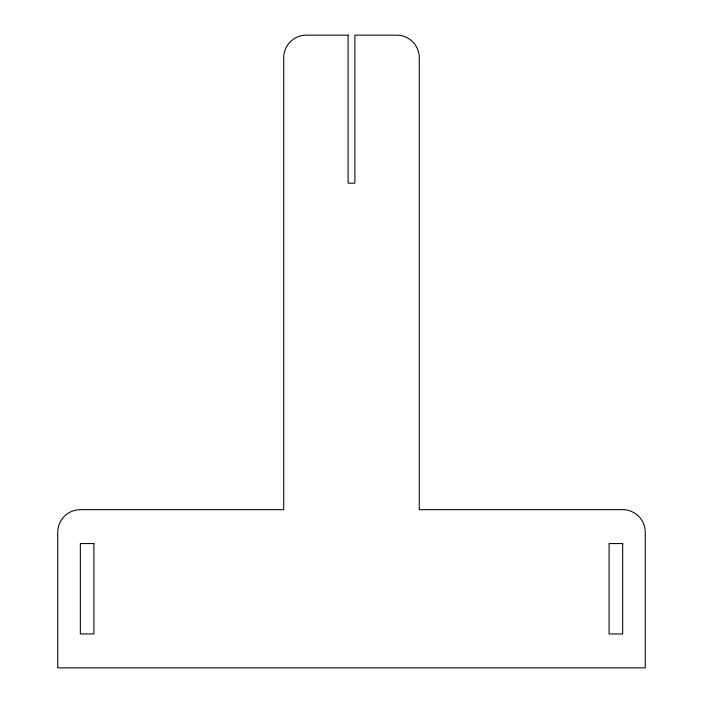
<?xml version="1.0" encoding="UTF-8"?>
<svg xmlns="http://www.w3.org/2000/svg" width="703" height="703" viewBox="0 0 703 703"><rect width="100%" height="100%" fill="white"/><g stroke="black" fill="none" stroke-linecap="round" stroke-linejoin="round"><path stroke-width="1.05" d="M348.108 35.15L306.306 35.15A22.593 22.593 0 0 0 283.713 57.743L283.713 509.675L80.344 509.675A22.593 22.593 0 0 0 57.743 532.268L57.743 667.85L645.257 667.85L645.257 532.268A22.593 22.593 0 0 0 622.656 509.675L419.287 509.675L419.287 57.743A22.593 22.593 0 0 0 396.694 35.15L354.892 35.15L354.892 183.158L348.108 183.158L348.108 35.15M93.903 543.568L80.344 543.568L80.344 633.957L93.903 633.957L93.903 543.568M622.656 543.568L609.097 543.568L609.097 633.957L622.656 633.957L622.656 543.568"/></g></svg>
